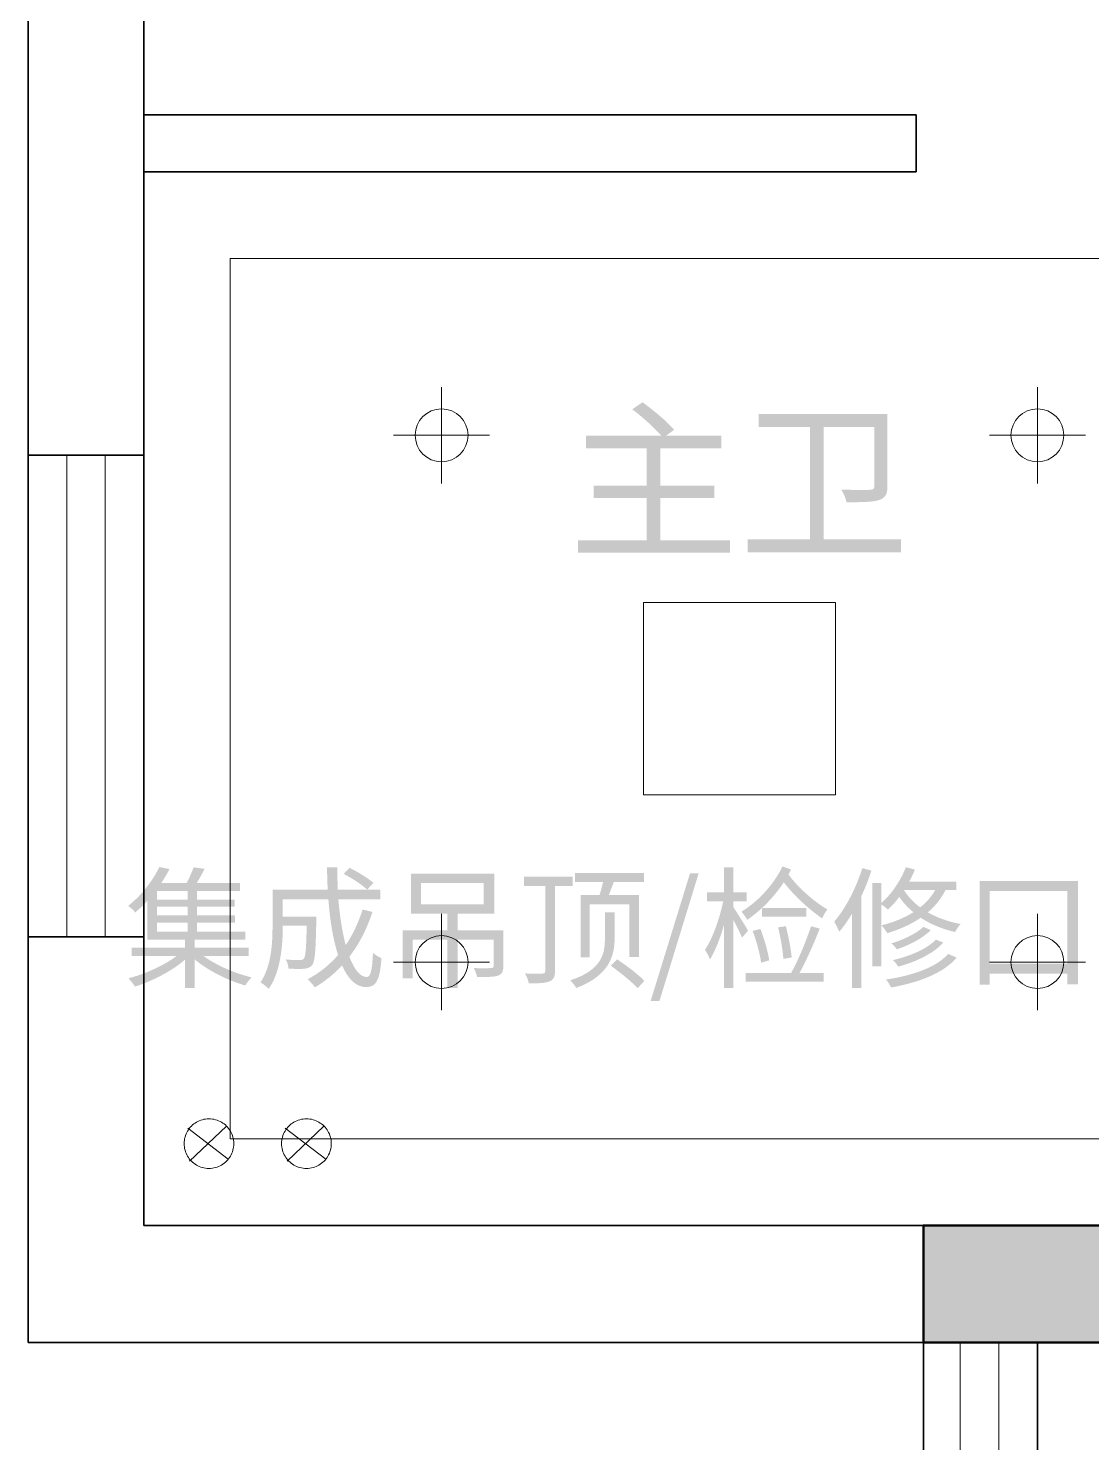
# Model space of a CAD drawing. Header units: millimetres. Extents: x -4600 to 229000, y -4300 to 19460.
# Drawn here: x 159760 to 161972, y 4008 to 6950 of the extents above; entities that cross this region are included whole.
import ezdxf

# ---------------------------------------------------------------- set-up
doc = ezdxf.new("R2010")
doc.units = ezdxf.units.MM
doc.header["$LTSCALE"] = 100
for name, color, linetype, lineweight in [('A-EX-SERVICE', 6, 'Continuous', 13), ('A-EX-STRUCT', 7, 'Continuous', 50), ('A-EX-WALL', 7, 'Continuous', 35), ('A-EX-WINDOW', 4, 'Continuous', 18), ('A-TEXT', 7, 'Continuous', 18), ('R2-CEILING', 4, 'Continuous', 18), ('R2-LIGHT', 2, 'Continuous', 18)]:
    doc.layers.add(name, color=color, linetype=linetype, lineweight=lineweight)

# ---------------------------------------------------------------- blocks, each defined once
blk = doc.blocks.new('SOURCE_PROPOSED')
at = {"layer": 'A-EX-STRUCT'}
blk.add_hatch(color=256, dxfattribs=at).paths.add_polyline_path([(2479, 4851.4), (2720, 4851.4), (2720, 2416.5), (1622.1, 2416.5), (1622.1, 2660), (2479, 2660)])
at = {"layer": 'A-EX-SERVICE'}
for p, q in [((176, 2797.7), (91.8, 2862.7)), ((95.6, 2793.9), (172.2, 2866.5)), ((378.7, 2797.7), (294.6, 2862.7)), ((298.4, 2793.9), (374.9, 2866.5))]:
    blk.add_line(p, q, dxfattribs=at)
for points in [[(135.8, 2881.8), (132.3, 2881.7), (128.8, 2881.4), (125.4, 2880.8), (122.1, 2880), (118.8, 2879), (115.7, 2877.8), (112.7, 2876.4), (109.7, 2874.8), (106.9, 2873), (104.2, 2871.1), (101.7, 2869), (99.3, 2866.7), (97, 2864.3), (94.9, 2861.7), (93, 2859.1), (91.2, 2856.2), (89.6, 2853.3), (88.2, 2850.3), (87, 2847.1), (86, 2843.9), (85.2, 2840.6), (84.6, 2837.2), (84.3, 2833.7), (84.2, 2830.2)], [(187.5, 2830.2), (187.3, 2833.7), (187, 2837.2), (186.4, 2840.6), (185.6, 2843.9), (184.6, 2847.1), (183.4, 2850.3), (182, 2853.3), (180.4, 2856.2), (178.6, 2859.1), (176.7, 2861.7), (174.6, 2864.3), (172.3, 2866.7), (169.9, 2869), (167.4, 2871.1), (164.7, 2873), (161.9, 2874.8), (158.9, 2876.4), (155.9, 2877.8), (152.8, 2879), (149.5, 2880), (146.2, 2880.8), (142.8, 2881.4), (139.3, 2881.7), (135.8, 2881.8)], [(338.6, 2881.8), (335, 2881.7), (331.6, 2881.4), (328.2, 2880.8), (324.8, 2880), (321.6, 2879), (318.5, 2877.8), (315.4, 2876.4), (312.5, 2874.8), (309.7, 2873), (307, 2871.1), (304.5, 2869), (302, 2866.7), (299.8, 2864.3), (297.7, 2861.7), (295.7, 2859.1), (294, 2856.2), (292.4, 2853.3), (291, 2850.3), (289.8, 2847.1), (288.8, 2843.9), (288, 2840.6), (287.4, 2837.2), (287, 2833.7), (286.9, 2830.2)], [(390.2, 2830.2), (390.1, 2833.7), (389.7, 2837.2), (389.2, 2840.6), (388.4, 2843.9), (387.4, 2847.1), (386.2, 2850.3), (384.7, 2853.3), (383.2, 2856.2), (381.4, 2859.1), (379.4, 2861.7), (377.3, 2864.3), (375.1, 2866.7), (372.7, 2869), (370.1, 2871.1), (367.4, 2873), (364.6, 2874.8), (361.7, 2876.4), (358.7, 2877.8), (355.5, 2879), (352.3, 2880), (349, 2880.8), (345.6, 2881.4), (342.1, 2881.7), (338.6, 2881.8)], [(84.2, 2830.2), (84.3, 2826.7), (84.6, 2823.2), (85.2, 2819.8), (86, 2816.5), (87, 2813.2), (88.2, 2810.1), (89.6, 2807.1), (91.2, 2804.1), (93, 2801.3), (94.9, 2798.6), (97, 2796.1), (99.3, 2793.7), (101.7, 2791.4), (104.2, 2789.3), (106.9, 2787.4), (109.7, 2785.6), (112.7, 2784), (115.7, 2782.6), (118.8, 2781.4), (122.1, 2780.4), (125.4, 2779.6), (128.8, 2779), (132.3, 2778.7), (135.8, 2778.6)], [(135.8, 2778.6), (139.3, 2778.7), (142.8, 2779), (146.2, 2779.6), (149.5, 2780.4), (152.8, 2781.4), (155.9, 2782.6), (158.9, 2784), (161.9, 2785.6), (164.7, 2787.4), (167.4, 2789.3), (169.9, 2791.4), (172.3, 2793.7), (174.6, 2796.1), (176.7, 2798.6), (178.6, 2801.3), (180.4, 2804.1), (182, 2807.1), (183.4, 2810.1), (184.6, 2813.2), (185.6, 2816.5), (186.4, 2819.8), (187, 2823.2), (187.3, 2826.7), (187.5, 2830.2)], [(286.9, 2830.2), (287, 2826.7), (287.4, 2823.2), (288, 2819.8), (288.8, 2816.5), (289.8, 2813.2), (291, 2810.1), (292.4, 2807.1), (294, 2804.1), (295.7, 2801.3), (297.7, 2798.6), (299.8, 2796.1), (302, 2793.7), (304.5, 2791.4), (307, 2789.3), (309.7, 2787.4), (312.5, 2785.6), (315.4, 2784), (318.5, 2782.6), (321.6, 2781.4), (324.8, 2780.4), (328.2, 2779.6), (331.6, 2779), (335, 2778.7), (338.6, 2778.6)], [(338.6, 2778.6), (342.1, 2778.7), (345.6, 2779), (349, 2779.6), (352.3, 2780.4), (355.5, 2781.4), (358.7, 2782.6), (361.7, 2784), (364.6, 2785.6), (367.4, 2787.4), (370.1, 2789.3), (372.7, 2791.4), (375.1, 2793.7), (377.3, 2796.1), (379.4, 2798.6), (381.4, 2801.3), (383.2, 2804.1), (384.7, 2807.1), (386.2, 2810.1), (387.4, 2813.2), (388.4, 2816.5), (389.2, 2819.8), (389.7, 2823.2), (390.1, 2826.7), (390.2, 2830.2)]]:
    blk.add_lwpolyline(points, dxfattribs=at)
at = {"layer": 'A-EX-STRUCT'}
blk.add_lwpolyline([(2479, 4851.4), (2720, 4851.4), (2720, 2416.5), (1622.1, 2416.5), (1622.1, 2660), (2479, 2660)], close=True, dxfattribs=at)
at = {"layer": 'A-EX-WALL'}
for p, q in [((0, 4851.4), (0, 9630)), ((-240.1, 9179), (-240.1, 2416.5)), ((1606.8, 4970), (0, 4970)), ((1606.8, 4970), (1606.8, 4851.4)), ((0, 4851.4), (0, 2660)), ((1606.8, 4851.4), (0, 4851.4)), ((0, 4262.5), (-240.1, 4262.5)), ((0, 3260.4), (0, 4262.5)), ((0, 3260.4), (-240.1, 3260.4)), ((0, 2660), (2479, 2660)), ((1622.1, 2416.5), (-240.1, 2416.5)), ((1622.1, 2416.5), (1622.1, 1177.6)), ((1622.1, 2416.5), (1859.2, 2416.5)), ((1859.2, 2416.5), (1859.2, 1418.5)), ((1859.2, 2416.5), (2720, 2416.5))]:
    blk.add_line(p, q, dxfattribs=at)
at = {"layer": 'A-EX-WINDOW'}
for p, q in [((-160, 3260.4), (-160, 4262.5)), ((-80, 3260.4), (-80, 4262.5)), ((1698.6, 2416.5), (1698.6, 1257.9)), ((1778.9, 2416.5), (1778.9, 1338.2))]:
    blk.add_line(p, q, dxfattribs=at)
blk = doc.blocks.new('R2_CEILING')
at = {"layer": 'A-TEXT'}
h = blk.add_hatch(color=256, dxfattribs=at)
edge = h.paths.add_edge_path()
edge.add_spline(control_points=[(1016.2, 4357.7), (1037.8, 4341.8), (1062.7, 4319), (1076.9, 4302.7)], knot_values=[0, 0, 0, 0, 1, 1, 1, 1], degree=3, periodic=0)
edge.add_line((1076.9, 4302.7), (920.1, 4302.7))
edge.add_line((920.1, 4302.7), (920.1, 4276.8))
edge.add_line((920.1, 4276.8), (1046.4, 4276.8))
edge.add_line((1046.4, 4276.8), (1046.4, 4198.8))
edge.add_line((1046.4, 4198.8), (936.4, 4198.8))
edge.add_line((936.4, 4198.8), (936.4, 4172.9))
edge.add_line((936.4, 4172.9), (1046.4, 4172.9))
edge.add_line((1046.4, 4172.9), (1046.4, 4085.3))
edge.add_line((1046.4, 4085.3), (903.4, 4085.3))
edge.add_line((903.4, 4085.3), (903.4, 4059.4))
edge.add_line((903.4, 4059.4), (1219.8, 4059.4))
edge.add_line((1219.8, 4059.4), (1219.8, 4085.3))
edge.add_line((1219.8, 4085.3), (1075.1, 4085.3))
edge.add_line((1075.1, 4085.3), (1075.1, 4172.9))
edge.add_line((1075.1, 4172.9), (1187.2, 4172.9))
edge.add_line((1187.2, 4172.9), (1187.2, 4198.8))
edge.add_line((1187.2, 4198.8), (1075.1, 4198.8))
edge.add_line((1075.1, 4198.8), (1075.1, 4276.8))
edge.add_line((1075.1, 4276.8), (1201.7, 4276.8))
edge.add_line((1201.7, 4276.8), (1201.7, 4302.7))
edge.add_line((1201.7, 4302.7), (1086.4, 4302.7))
edge.add_line((1086.4, 4302.7), (1103.5, 4315.1))
edge.add_spline(control_points=[(1103.5, 4315.1), (1089.3, 4331.8), (1060.5, 4355.9), (1037.8, 4372.3)], knot_values=[0, 0, 0, 0, 1, 1, 1, 1], degree=3, periodic=0)
edge.add_line((1037.8, 4372.3), (1016.2, 4357.7))
h = blk.add_hatch(color=256, dxfattribs=at)
edge = h.paths.add_edge_path()
edge.add_line((1279, 4348.1), (1279, 4321.2))
edge.add_line((1279, 4321.2), (1386.2, 4321.2))
edge.add_line((1386.2, 4321.2), (1386.2, 4087.1))
edge.add_line((1386.2, 4087.1), (1256.7, 4087.1))
edge.add_line((1256.7, 4087.1), (1256.7, 4060.5))
edge.add_line((1256.7, 4060.5), (1575.6, 4060.5))
edge.add_line((1575.6, 4060.5), (1575.6, 4087.1))
edge.add_line((1575.6, 4087.1), (1414.5, 4087.1))
edge.add_line((1414.5, 4087.1), (1414.5, 4321.2))
edge.add_line((1414.5, 4321.2), (1519.9, 4321.2))
edge.add_line((1519.9, 4321.2), (1519.9, 4198.1))
edge.add_spline(control_points=[(1519.9, 4198.1), (1519.9, 4192.4), (1518.1, 4190.6), (1511, 4190.3), (1503.6, 4189.9), (1478.7, 4189.9), (1451.4, 4190.6)], knot_values=[0, 0, 0, 0, 1, 1, 1, 2, 2, 2, 2], degree=3, periodic=0)
edge.add_spline(control_points=[(1451.4, 4190.6), (1455.7, 4183.6), (1460.7, 4171.8), (1462.1, 4164.4)], knot_values=[0, 0, 0, 0, 1, 1, 1, 1], degree=3, periodic=0)
edge.add_spline(control_points=[(1462.1, 4164.4), (1494.7, 4164.4), (1517.1, 4164.8), (1530.2, 4169)], knot_values=[0, 0, 0, 0, 1, 1, 1, 1], degree=3, periodic=0)
edge.add_spline(control_points=[(1530.2, 4169), (1543.3, 4173.6), (1547.2, 4181.8), (1547.2, 4197.4)], knot_values=[0, 0, 0, 0, 1, 1, 1, 1], degree=3, periodic=0)
edge.add_line((1547.2, 4197.4), (1547.2, 4348.1))
edge.add_line((1547.2, 4348.1), (1279, 4348.1))
h = blk.add_hatch(color=256, dxfattribs=at)
edge = h.paths.add_edge_path()
edge.add_spline(control_points=[(32.5, 3405.5), (20.5, 3380.4), (-1.8, 3348.7), (-32.4, 3324.7)], knot_values=[0, 0, 0, 0, 1, 1, 1, 1], degree=3, periodic=0)
edge.add_spline(control_points=[(-32.4, 3324.7), (-27.8, 3321.7), (-20.9, 3315.7), (-17.7, 3311.1)], knot_values=[0, 0, 0, 0, 1, 1, 1, 1], degree=3, periodic=0)
edge.add_spline(control_points=[(-17.7, 3311.1), (-8.4, 3318.7), (0.1, 3326.9), (7.7, 3335.3)], knot_values=[0, 0, 0, 0, 1, 1, 1, 1], degree=3, periodic=0)
edge.add_line((7.7, 3335.3), (7.7, 3254.8))
edge.add_line((7.7, 3254.8), (85.7, 3254.8))
edge.add_line((85.7, 3254.8), (85.7, 3237.9))
edge.add_line((85.7, 3237.9), (-25, 3237.9))
edge.add_line((-25, 3237.9), (-25, 3220.7))
edge.add_line((-25, 3220.7), (68.6, 3220.7))
edge.add_spline(control_points=[(68.6, 3220.7), (42.4, 3200.8), (2.5, 3182.8), (-31.9, 3174.1)], knot_values=[0, 0, 0, 0, 1, 1, 1, 1], degree=3, periodic=0)
edge.add_spline(control_points=[(-31.9, 3174.1), (-27.2, 3169.7), (-21.5, 3162.1), (-18.2, 3156.9)], knot_values=[0, 0, 0, 0, 1, 1, 1, 1], degree=3, periodic=0)
edge.add_spline(control_points=[(-18.2, 3156.9), (16.7, 3167.8), (57.6, 3188.5), (85.7, 3212.6)], knot_values=[0, 0, 0, 0, 1, 1, 1, 1], degree=3, periodic=0)
edge.add_line((85.7, 3212.6), (85.7, 3154.2))
edge.add_line((85.7, 3154.2), (106.2, 3154.2))
edge.add_line((106.2, 3154.2), (106.2, 3213.4))
edge.add_spline(control_points=[(106.2, 3213.4), (134, 3189.9), (175.5, 3169.4), (211.3, 3159.1)], knot_values=[0, 0, 0, 0, 1, 1, 1, 1], degree=3, periodic=0)
edge.add_spline(control_points=[(211.3, 3159.1), (214.3, 3164.3), (220, 3171.6), (224.4, 3176)], knot_values=[0, 0, 0, 0, 1, 1, 1, 1], degree=3, periodic=0)
edge.add_spline(control_points=[(224.4, 3176), (190, 3184.2), (150.4, 3201.4), (124.2, 3220.7)], knot_values=[0, 0, 0, 0, 1, 1, 1, 1], degree=3, periodic=0)
edge.add_line((124.2, 3220.7), (218.6, 3220.7))
edge.add_line((218.6, 3220.7), (218.6, 3237.9))
edge.add_line((218.6, 3237.9), (106.2, 3237.9))
edge.add_line((106.2, 3237.9), (106.2, 3254.8))
edge.add_line((106.2, 3254.8), (211.3, 3254.8))
edge.add_line((211.3, 3254.8), (211.3, 3271.2))
edge.add_line((211.3, 3271.2), (110.8, 3271.2))
edge.add_line((110.8, 3271.2), (110.8, 3290))
edge.add_line((110.8, 3290), (190.2, 3290))
edge.add_line((190.2, 3290), (190.2, 3304.8))
edge.add_line((190.2, 3304.8), (110.8, 3304.8))
edge.add_line((110.8, 3304.8), (110.8, 3323.1))
edge.add_line((110.8, 3323.1), (189.4, 3323.1))
edge.add_line((189.4, 3323.1), (189.4, 3337.8))
edge.add_line((189.4, 3337.8), (110.8, 3337.8))
edge.add_line((110.8, 3337.8), (110.8, 3355.8))
edge.add_line((110.8, 3355.8), (200.6, 3355.8))
edge.add_line((200.6, 3355.8), (200.6, 3372.7))
edge.add_line((200.6, 3372.7), (110.6, 3372.7))
edge.add_spline(control_points=[(110.6, 3372.7), (116, 3381.5), (121.8, 3391.8), (126.7, 3401.9)], knot_values=[0, 0, 0, 0, 1, 1, 1, 1], degree=3, periodic=0)
edge.add_line((126.7, 3401.9), (103.8, 3404.9))
edge.add_spline(control_points=[(103.8, 3404.9), (100.7, 3395.6), (95, 3383.1), (89.6, 3372.7)], knot_values=[0, 0, 0, 0, 1, 1, 1, 1], degree=3, periodic=0)
edge.add_line((89.6, 3372.7), (36.9, 3372.7))
edge.add_spline(control_points=[(36.9, 3372.7), (43.2, 3382.5), (48.9, 3392.1), (53.8, 3401.4)], knot_values=[0, 0, 0, 0, 1, 1, 1, 1], degree=3, periodic=0)
edge.add_line((53.8, 3401.4), (32.5, 3405.5))
h.paths.add_polyline_path([(91.2, 3290), (91.2, 3271.2), (27.4, 3271.2), (27.4, 3290), (91.2, 3290)], flags=0)
h.paths.add_polyline_path([(91.2, 3323.1), (91.2, 3304.8), (27.4, 3304.8), (27.4, 3323.1), (91.2, 3323.1)], flags=0)
h.paths.add_polyline_path([(91.2, 3337.8), (27.4, 3337.8), (27.4, 3355.8), (91.2, 3355.8), (91.2, 3337.8)], flags=0)
h = blk.add_hatch(color=256, dxfattribs=at)
edge = h.paths.add_edge_path()
edge.add_spline(control_points=[(381.5, 3404.6), (381.5, 3389.1), (382.1, 3373.5), (382.9, 3358.5)], knot_values=[0, 0, 0, 0, 1, 1, 1, 1], degree=3, periodic=0)
edge.add_line((382.9, 3358.5), (268, 3358.5))
edge.add_line((268, 3358.5), (268, 3281.9))
edge.add_spline(control_points=[(268, 3281.9), (268, 3246.4), (265.6, 3199.2), (242.9, 3165.6)], knot_values=[0, 0, 0, 0, 1, 1, 1, 1], degree=3, periodic=0)
edge.add_spline(control_points=[(242.9, 3165.6), (247.8, 3163.2), (256.5, 3156.1), (260.1, 3152)], knot_values=[0, 0, 0, 0, 1, 1, 1, 1], degree=3, periodic=0)
edge.add_spline(control_points=[(260.1, 3152), (285.2, 3188), (289.3, 3243.1), (289.3, 3281.6)], knot_values=[0, 0, 0, 0, 1, 1, 1, 1], degree=3, periodic=0)
edge.add_line((289.3, 3281.6), (289.3, 3283.5))
edge.add_line((289.3, 3283.5), (339.2, 3283.5))
edge.add_spline(control_points=[(339.2, 3283.5), (338.1, 3236.6), (336.8, 3219.1), (333.2, 3215), (331, 3212.6), (328.6, 3212), (324.5, 3212), (319.8, 3212), (308.1, 3212), (295.6, 3213.4)], knot_values=[0, 0, 0, 0, 1, 1, 1, 2, 2, 2, 3, 3, 3, 3], degree=3, periodic=0)
edge.add_spline(control_points=[(295.6, 3213.4), (298.8, 3208.2), (301, 3200), (301.3, 3194.3)], knot_values=[0, 0, 0, 0, 1, 1, 1, 1], degree=3, periodic=0)
edge.add_spline(control_points=[(301.3, 3194.3), (314.7, 3193.5), (327.2, 3193.5), (334.3, 3194)], knot_values=[0, 0, 0, 0, 1, 1, 1, 1], degree=3, periodic=0)
edge.add_spline(control_points=[(334.3, 3194), (341.7, 3194.8), (346.3, 3196.7), (350.7, 3201.9)], knot_values=[0, 0, 0, 0, 1, 1, 1, 1], degree=3, periodic=0)
edge.add_spline(control_points=[(350.7, 3201.9), (356.4, 3209.3), (357.8, 3232.5), (359.1, 3293.9)], knot_values=[0, 0, 0, 0, 1, 1, 1, 1], degree=3, periodic=0)
edge.add_spline(control_points=[(359.1, 3293.9), (359.1, 3296.6), (359.4, 3302.6), (359.4, 3302.6)], knot_values=[0, 0, 0, 0, 1, 1, 1, 1], degree=3, periodic=0)
edge.add_line((359.4, 3302.6), (289.3, 3302.6))
edge.add_line((289.3, 3302.6), (289.3, 3338.6))
edge.add_line((289.3, 3338.6), (384.2, 3338.6))
edge.add_spline(control_points=[(384.2, 3338.6), (387.5, 3294.4), (394.1, 3254), (404.4, 3222.7)], knot_values=[0, 0, 0, 0, 1, 1, 1, 1], degree=3, periodic=0)
edge.add_spline(control_points=[(404.4, 3222.7), (386.4, 3201.9), (365.4, 3185), (341.1, 3172.2)], knot_values=[0, 0, 0, 0, 1, 1, 1, 1], degree=3, periodic=0)
edge.add_spline(control_points=[(341.1, 3172.2), (345.5, 3168.1), (352.9, 3159.6), (356.1, 3155.3)], knot_values=[0, 0, 0, 0, 1, 1, 1, 1], degree=3, periodic=0)
edge.add_spline(control_points=[(356.1, 3155.3), (377.1, 3167.8), (396, 3182.8), (412.6, 3200.8)], knot_values=[0, 0, 0, 0, 1, 1, 1, 1], degree=3, periodic=0)
edge.add_spline(control_points=[(412.6, 3200.8), (425.2, 3172.7), (441.5, 3155.8), (462.5, 3155.8), (483.6, 3155.8), (491.2, 3169.4), (494.7, 3216.1)], knot_values=[0, 0, 0, 0, 1, 1, 1, 2, 2, 2, 2], degree=3, periodic=0)
edge.add_spline(control_points=[(494.7, 3216.1), (489.3, 3218), (481.6, 3222.7), (477, 3227.3)], knot_values=[0, 0, 0, 0, 1, 1, 1, 1], degree=3, periodic=0)
edge.add_spline(control_points=[(477, 3227.3), (475.4, 3191), (472.1, 3176.8), (464.2, 3176.8), (450.3, 3176.8), (438, 3192.4), (427.9, 3219.1)], knot_values=[0, 0, 0, 0, 1, 1, 1, 2, 2, 2, 2], degree=3, periodic=0)
edge.add_spline(control_points=[(427.9, 3219.1), (448.1, 3245.3), (464.2, 3276.4), (475.9, 3312.1)], knot_values=[0, 0, 0, 0, 1, 1, 1, 1], degree=3, periodic=0)
edge.add_line((475.9, 3312.1), (455.5, 3317.3))
edge.add_spline(control_points=[(455.5, 3317.3), (446.7, 3289.8), (435, 3264.9), (420.3, 3243.1)], knot_values=[0, 0, 0, 0, 1, 1, 1, 1], degree=3, periodic=0)
edge.add_spline(control_points=[(420.3, 3243.1), (413.2, 3269.6), (408, 3302.1), (405, 3338.6)], knot_values=[0, 0, 0, 0, 1, 1, 1, 1], degree=3, periodic=0)
edge.add_line((405, 3338.6), (492.6, 3338.6))
edge.add_line((492.6, 3338.6), (492.6, 3358.5))
edge.add_line((492.6, 3358.5), (403.9, 3358.5))
edge.add_spline(control_points=[(403.9, 3358.5), (403.1, 3373.5), (402.8, 3388.8), (402.8, 3404.6)], knot_values=[0, 0, 0, 0, 1, 1, 1, 1], degree=3, periodic=0)
edge.add_line((402.8, 3404.6), (381.5, 3404.6))
edge = h.paths.add_edge_path(flags=0)
edge.add_spline(control_points=[(416.2, 3391.3), (433.6, 3382.3), (454.6, 3368.4), (465, 3358.5)], knot_values=[0, 0, 0, 0, 1, 1, 1, 1], degree=3, periodic=0)
edge.add_line((465, 3358.5), (477.8, 3372.7))
edge.add_spline(control_points=[(477.8, 3372.7), (467.2, 3382), (445.6, 3395.4), (428.4, 3403.8)], knot_values=[0, 0, 0, 0, 1, 1, 1, 1], degree=3, periodic=0)
edge.add_line((428.4, 3403.8), (416.2, 3391.3))
h = blk.add_hatch(color=256, dxfattribs=at)
edge = h.paths.add_edge_path()
edge.add_line((538.9, 3274.2), (538.9, 3173.8))
edge.add_line((538.9, 3173.8), (559.4, 3173.8))
edge.add_line((559.4, 3173.8), (559.4, 3254.8))
edge.add_line((559.4, 3254.8), (631.4, 3254.8))
edge.add_line((631.4, 3254.8), (631.4, 3153.9))
edge.add_line((631.4, 3153.9), (653, 3153.9))
edge.add_line((653, 3153.9), (653, 3254.8))
edge.add_line((653, 3254.8), (727.8, 3254.8))
edge.add_line((727.8, 3254.8), (727.8, 3199.7))
edge.add_spline(control_points=[(727.8, 3199.7), (727.8, 3196.5), (726.4, 3195.4), (722, 3195.4)], knot_values=[0, 0, 0, 0, 1, 1, 1, 1], degree=3, periodic=0)
edge.add_spline(control_points=[(722, 3195.4), (717.9, 3195.1), (702.9, 3194.8), (686.8, 3195.4)], knot_values=[0, 0, 0, 0, 1, 1, 1, 1], degree=3, periodic=0)
edge.add_spline(control_points=[(686.8, 3195.4), (689.6, 3189.9), (692.6, 3182.5), (693.7, 3176.8)], knot_values=[0, 0, 0, 0, 1, 1, 1, 1], degree=3, periodic=0)
edge.add_spline(control_points=[(693.7, 3176.8), (715.2, 3176.8), (728.9, 3176.8), (737.6, 3179.8)], knot_values=[0, 0, 0, 0, 1, 1, 1, 1], degree=3, periodic=0)
edge.add_spline(control_points=[(737.6, 3179.8), (746, 3183.1), (748.2, 3188.8), (748.2, 3199.5)], knot_values=[0, 0, 0, 0, 1, 1, 1, 1], degree=3, periodic=0)
edge.add_line((748.2, 3199.5), (748.2, 3274.2))
edge.add_line((748.2, 3274.2), (653, 3274.2))
edge.add_line((653, 3274.2), (653, 3308.6))
edge.add_line((653, 3308.6), (729.7, 3308.6))
edge.add_line((729.7, 3308.6), (729.7, 3391.8))
edge.add_line((729.7, 3391.8), (555.9, 3391.8))
edge.add_line((555.9, 3391.8), (555.9, 3308.6))
edge.add_line((555.9, 3308.6), (631.4, 3308.6))
edge.add_line((631.4, 3308.6), (631.4, 3274.2))
edge.add_line((631.4, 3274.2), (538.9, 3274.2))
h.paths.add_polyline_path([(577.1, 3372.7), (707.3, 3372.7), (707.3, 3327.7), (577.1, 3327.7), (577.1, 3372.7)], flags=0)
h = blk.add_hatch(color=256, dxfattribs=at)
edge = h.paths.add_edge_path()
edge.add_line((791.1, 3385.5), (791.1, 3366.2))
edge.add_line((791.1, 3366.2), (835.3, 3366.2))
edge.add_line((835.3, 3366.2), (835.3, 3189.6))
edge.add_spline(control_points=[(835.3, 3189.6), (835.3, 3185.3), (833.9, 3184.2), (829.3, 3183.9), (824.9, 3183.6), (810.2, 3183.6), (793.5, 3184.2)], knot_values=[0, 0, 0, 0, 1, 1, 1, 2, 2, 2, 2], degree=3, periodic=0)
edge.add_spline(control_points=[(793.5, 3184.2), (796.8, 3178.4), (800.1, 3169.2), (801.2, 3163.7)], knot_values=[0, 0, 0, 0, 1, 1, 1, 1], degree=3, periodic=0)
edge.add_spline(control_points=[(801.2, 3163.7), (823, 3163.4), (836.4, 3164.3), (844.3, 3167.8)], knot_values=[0, 0, 0, 0, 1, 1, 1, 1], degree=3, periodic=0)
edge.add_spline(control_points=[(844.3, 3167.8), (852.7, 3171.1), (855.7, 3177.1), (855.7, 3189.6)], knot_values=[0, 0, 0, 0, 1, 1, 1, 1], degree=3, periodic=0)
edge.add_line((855.7, 3189.6), (855.7, 3366.2))
edge.add_line((855.7, 3366.2), (892.3, 3366.2))
edge.add_line((892.3, 3366.2), (892.3, 3385.5))
edge.add_line((892.3, 3385.5), (791.1, 3385.5))
h = blk.add_hatch(color=256, dxfattribs=at)
edge = h.paths.add_edge_path()
edge.add_line((908.7, 3347.1), (908.7, 3218))
edge.add_line((908.7, 3218), (928, 3218))
edge.add_line((928, 3218), (928, 3327.7))
edge.add_line((928, 3327.7), (1010.2, 3327.7))
edge.add_line((1010.2, 3327.7), (1010.2, 3218.6))
edge.add_line((1010.2, 3218.6), (1030.1, 3218.6))
edge.add_line((1030.1, 3218.6), (1030.1, 3347.1))
edge.add_line((1030.1, 3347.1), (967.6, 3347.1))
edge.add_line((967.6, 3347.1), (978, 3374.6))
edge.add_line((978, 3374.6), (1041, 3374.6))
edge.add_line((1041, 3374.6), (1041, 3392.9))
edge.add_line((1041, 3392.9), (897.5, 3392.9))
edge.add_line((897.5, 3392.9), (897.5, 3374.6))
edge.add_line((897.5, 3374.6), (955.6, 3374.6))
edge.add_spline(control_points=[(955.6, 3374.6), (953.7, 3365.6), (951, 3355.5), (948.2, 3347.1)], knot_values=[0, 0, 0, 0, 1, 1, 1, 1], degree=3, periodic=0)
edge.add_line((948.2, 3347.1), (908.7, 3347.1))
edge = h.paths.add_edge_path(flags=0)
edge.add_line((959.4, 3311.1), (959.4, 3256.2))
edge.add_spline(control_points=[(959.4, 3256.2), (959.4, 3227.8), (954.8, 3191.5), (887.4, 3170)], knot_values=[0, 0, 0, 0, 1, 1, 1, 1], degree=3, periodic=0)
edge.add_spline(control_points=[(887.4, 3170), (891.5, 3165.6), (897.5, 3158.5), (899.9, 3153.9)], knot_values=[0, 0, 0, 0, 1, 1, 1, 1], degree=3, periodic=0)
edge.add_spline(control_points=[(899.9, 3153.9), (968.4, 3179.8), (979.6, 3221.6), (979.6, 3255.9)], knot_values=[0, 0, 0, 0, 1, 1, 1, 1], degree=3, periodic=0)
edge.add_line((979.6, 3255.9), (979.6, 3311.1))
edge.add_line((979.6, 3311.1), (959.4, 3311.1))
blk.add_hatch(color=256, dxfattribs=at).paths.add_polyline_path([(1054.6, 3126.9), (1072.9, 3126.9), (1154.5, 3392.4), (1136.5, 3392.4), (1054.6, 3126.9)])
h = blk.add_hatch(color=256, dxfattribs=at)
edge = h.paths.add_edge_path()
edge.add_line((1207.4, 3404.9), (1207.4, 3353.1))
edge.add_line((1207.4, 3353.1), (1172, 3353.1))
edge.add_line((1172, 3353.1), (1172, 3334))
edge.add_line((1172, 3334), (1205.5, 3334))
edge.add_spline(control_points=[(1205.5, 3334), (1198.2, 3298), (1182.9, 3255.7), (1167.6, 3233.3)], knot_values=[0, 0, 0, 0, 1, 1, 1, 1], degree=3, periodic=0)
edge.add_spline(control_points=[(1167.6, 3233.3), (1170.9, 3228.4), (1175.8, 3219.4), (1178, 3213.4)], knot_values=[0, 0, 0, 0, 1, 1, 1, 1], degree=3, periodic=0)
edge.add_spline(control_points=[(1178, 3213.4), (1188.9, 3230.3), (1199.2, 3257.6), (1207.4, 3286)], knot_values=[0, 0, 0, 0, 1, 1, 1, 1], degree=3, periodic=0)
edge.add_line((1207.4, 3286), (1207.4, 3154.2))
edge.add_line((1207.4, 3154.2), (1226.3, 3154.2))
edge.add_line((1226.3, 3154.2), (1226.3, 3296.3))
edge.add_spline(control_points=[(1226.3, 3296.3), (1233.4, 3283), (1241.3, 3267.1), (1244.8, 3258.7)], knot_values=[0, 0, 0, 0, 1, 1, 1, 1], degree=3, periodic=0)
edge.add_line((1244.8, 3258.7), (1257.1, 3273.1))
edge.add_spline(control_points=[(1257.1, 3273.1), (1253, 3281.3), (1232.5, 3313.5), (1226.3, 3322.8)], knot_values=[0, 0, 0, 0, 1, 1, 1, 1], degree=3, periodic=0)
edge.add_line((1226.3, 3322.8), (1226.3, 3334))
edge.add_line((1226.3, 3334), (1254.6, 3334))
edge.add_line((1254.6, 3334), (1254.6, 3353.1))
edge.add_line((1254.6, 3353.1), (1226.3, 3353.1))
edge.add_line((1226.3, 3353.1), (1226.3, 3404.9))
edge.add_line((1226.3, 3404.9), (1207.4, 3404.9))
h = blk.add_hatch(color=256, dxfattribs=at)
edge = h.paths.add_edge_path()
edge.add_spline(control_points=[(1328.9, 3406.8), (1310.3, 3368.4), (1277.8, 3333.7), (1243.5, 3312.7)], knot_values=[0, 0, 0, 0, 1, 1, 1, 1], degree=3, periodic=0)
edge.add_spline(control_points=[(1243.5, 3312.7), (1247.3, 3308.6), (1253.3, 3299.9), (1255.7, 3295.8)], knot_values=[0, 0, 0, 0, 1, 1, 1, 1], degree=3, periodic=0)
edge.add_spline(control_points=[(1255.7, 3295.8), (1283.6, 3315.1), (1310.8, 3342.4), (1331.6, 3373.8)], knot_values=[0, 0, 0, 0, 1, 1, 1, 1], degree=3, periodic=0)
edge.add_spline(control_points=[(1331.6, 3373.8), (1352.6, 3346.5), (1384, 3317.1), (1411.5, 3298.8)], knot_values=[0, 0, 0, 0, 1, 1, 1, 1], degree=3, periodic=0)
edge.add_spline(control_points=[(1411.5, 3298.8), (1413.7, 3304.2), (1418.3, 3312.4), (1422.2, 3317.3)], knot_values=[0, 0, 0, 0, 1, 1, 1, 1], degree=3, periodic=0)
edge.add_spline(control_points=[(1422.2, 3317.3), (1394.3, 3333.7), (1360.2, 3363.7), (1341.4, 3390.2)], knot_values=[0, 0, 0, 0, 1, 1, 1, 1], degree=3, periodic=0)
edge.add_line((1341.4, 3390.2), (1346.9, 3400.3))
edge.add_line((1346.9, 3400.3), (1328.9, 3406.8))
h.paths.add_polyline_path([(1286.3, 3320.3), (1286.3, 3302.6), (1378.8, 3302.6), (1378.8, 3320.3), (1286.3, 3320.3)], flags=0)
h = blk.add_hatch(color=256, dxfattribs=at)
edge = h.paths.add_edge_path()
edge.add_spline(control_points=[(1495, 3403.3), (1481.6, 3361), (1460.1, 3319.2), (1436.4, 3292)], knot_values=[0, 0, 0, 0, 1, 1, 1, 1], degree=3, periodic=0)
edge.add_spline(control_points=[(1436.4, 3292), (1439.6, 3286.8), (1445.1, 3275.9), (1447, 3270.9)], knot_values=[0, 0, 0, 0, 1, 1, 1, 1], degree=3, periodic=0)
edge.add_spline(control_points=[(1447, 3270.9), (1456, 3281.6), (1465, 3294.1), (1473.2, 3308.1)], knot_values=[0, 0, 0, 0, 1, 1, 1, 1], degree=3, periodic=0)
edge.add_line((1473.2, 3308.1), (1473.2, 3153.9))
edge.add_line((1473.2, 3153.9), (1492.6, 3153.9))
edge.add_line((1492.6, 3153.9), (1492.6, 3344.3))
edge.add_spline(control_points=[(1492.6, 3344.3), (1500.7, 3361.5), (1508.1, 3379.8), (1513.8, 3398.1)], knot_values=[0, 0, 0, 0, 1, 1, 1, 1], degree=3, periodic=0)
edge.add_line((1513.8, 3398.1), (1495, 3403.3))
h = blk.add_hatch(color=256, dxfattribs=at)
edge = h.paths.add_edge_path()
edge.add_line((1516, 3372.4), (1516, 3199.2))
edge.add_line((1516, 3199.2), (1534.3, 3199.2))
edge.add_line((1534.3, 3199.2), (1534.3, 3327.7))
edge.add_spline(control_points=[(1534.3, 3327.7), (1538.9, 3325), (1545.2, 3320.1), (1548.2, 3317.1)], knot_values=[0, 0, 0, 0, 1, 1, 1, 1], degree=3, periodic=0)
edge.add_spline(control_points=[(1548.2, 3317.1), (1556.4, 3324.4), (1564.3, 3333.2), (1571.7, 3343.3)], knot_values=[0, 0, 0, 0, 1, 1, 1, 1], degree=3, periodic=0)
edge.add_spline(control_points=[(1571.7, 3343.3), (1579.3, 3332.3), (1589.2, 3321.4), (1601.2, 3311.6)], knot_values=[0, 0, 0, 0, 1, 1, 1, 1], degree=3, periodic=0)
edge.add_spline(control_points=[(1601.2, 3311.6), (1582.1, 3299.3), (1559.7, 3290.6), (1534.9, 3284.3)], knot_values=[0, 0, 0, 0, 1, 1, 1, 1], degree=3, periodic=0)
edge.add_spline(control_points=[(1534.9, 3284.3), (1538.4, 3280.5), (1544.7, 3272.3), (1546.9, 3267.9)], knot_values=[0, 0, 0, 0, 1, 1, 1, 1], degree=3, periodic=0)
edge.add_spline(control_points=[(1546.9, 3267.9), (1572.5, 3275.9), (1596.2, 3286.2), (1616.4, 3300.1)], knot_values=[0, 0, 0, 0, 1, 1, 1, 1], degree=3, periodic=0)
edge.add_spline(control_points=[(1616.4, 3300.1), (1635.8, 3287.3), (1659.5, 3276.9), (1687.9, 3270.4)], knot_values=[0, 0, 0, 0, 1, 1, 1, 1], degree=3, periodic=0)
edge.add_spline(control_points=[(1687.9, 3270.4), (1690.4, 3275.6), (1695.6, 3283), (1699.4, 3287)], knot_values=[0, 0, 0, 0, 1, 1, 1, 1], degree=3, periodic=0)
edge.add_spline(control_points=[(1699.4, 3287), (1672.6, 3292), (1649.7, 3300.7), (1631.2, 3311.3)], knot_values=[0, 0, 0, 0, 1, 1, 1, 1], degree=3, periodic=0)
edge.add_spline(control_points=[(1631.2, 3311.3), (1646.5, 3324.4), (1659, 3339.7), (1668.3, 3358)], knot_values=[0, 0, 0, 0, 1, 1, 1, 1], degree=3, periodic=0)
edge.add_line((1668.3, 3358), (1690.7, 3358))
edge.add_line((1690.7, 3358), (1690.7, 3375.2))
edge.add_line((1690.7, 3375.2), (1592.4, 3375.2))
edge.add_spline(control_points=[(1592.4, 3375.2), (1597.1, 3383.4), (1600.9, 3391.8), (1604.4, 3400.3)], knot_values=[0, 0, 0, 0, 1, 1, 1, 1], degree=3, periodic=0)
edge.add_line((1604.4, 3400.3), (1585.6, 3405.2))
edge.add_spline(control_points=[(1585.6, 3405.2), (1574.4, 3376.5), (1555.6, 3349), (1534.3, 3330.7)], knot_values=[0, 0, 0, 0, 1, 1, 1, 1], degree=3, periodic=0)
edge.add_line((1534.3, 3330.7), (1534.3, 3372.4))
edge.add_line((1534.3, 3372.4), (1516, 3372.4))
edge = h.paths.add_edge_path(flags=0)
edge.add_spline(control_points=[(1648.1, 3254.6), (1629.5, 3235.2), (1593.5, 3219.9), (1558.9, 3212)], knot_values=[0, 0, 0, 0, 1, 1, 1, 1], degree=3, periodic=0)
edge.add_spline(control_points=[(1558.9, 3212), (1563, 3208.2), (1567.1, 3202.5), (1569.5, 3198.4)], knot_values=[0, 0, 0, 0, 1, 1, 1, 1], degree=3, periodic=0)
edge.add_spline(control_points=[(1569.5, 3198.4), (1606.3, 3208.2), (1642.6, 3225.4), (1663.4, 3248.3)], knot_values=[0, 0, 0, 0, 1, 1, 1, 1], degree=3, periodic=0)
edge.add_line((1663.4, 3248.3), (1648.1, 3254.6))
edge = h.paths.add_edge_path(flags=0)
edge.add_spline(control_points=[(1621.9, 3281), (1607.2, 3266.9), (1579.6, 3254), (1555.3, 3246.7)], knot_values=[0, 0, 0, 0, 1, 1, 1, 1], degree=3, periodic=0)
edge.add_spline(control_points=[(1555.3, 3246.7), (1559.1, 3243.4), (1564.1, 3238.5), (1566.8, 3234.4)], knot_values=[0, 0, 0, 0, 1, 1, 1, 1], degree=3, periodic=0)
edge.add_spline(control_points=[(1566.8, 3234.4), (1592.7, 3243.1), (1620.8, 3257.3), (1637.4, 3274.5)], knot_values=[0, 0, 0, 0, 1, 1, 1, 1], degree=3, periodic=0)
edge.add_line((1637.4, 3274.5), (1621.9, 3281))
edge = h.paths.add_edge_path(flags=0)
edge.add_line((1582.3, 3358), (1646.7, 3358))
edge.add_spline(control_points=[(1646.7, 3358), (1638.8, 3343.8), (1628.2, 3331.8), (1615.3, 3321.7)], knot_values=[0, 0, 0, 0, 1, 1, 1, 1], degree=3, periodic=0)
edge.add_spline(control_points=[(1615.3, 3321.7), (1600.6, 3332.6), (1589.4, 3344.9), (1581.8, 3357.2)], knot_values=[0, 0, 0, 0, 1, 1, 1, 1], degree=3, periodic=0)
edge.add_line((1581.8, 3357.2), (1582.3, 3358))
h = blk.add_hatch(color=256, dxfattribs=at)
h.paths.add_polyline_path([(1738.9, 3376.3), (1738.9, 3160.7), (1760.2, 3160.7), (1760.2, 3183.9), (1921.5, 3183.9), (1921.5, 3161.8), (1943.3, 3161.8), (1943.3, 3376.3), (1738.9, 3376.3)])
h.paths.add_polyline_path([(1760.2, 3204.9), (1760.2, 3355.8), (1921.5, 3355.8), (1921.5, 3204.9), (1760.2, 3204.9)], flags=0)
h = blk.add_hatch(color=256, dxfattribs=at)
edge = h.paths.add_edge_path()
edge.add_line((1252.2, 3185.3), (1252.2, 3167))
edge.add_line((1252.2, 3167), (1414.5, 3167))
edge.add_line((1414.5, 3167), (1414.5, 3185.3))
edge.add_line((1414.5, 3185.3), (1364.3, 3185.3))
edge.add_spline(control_points=[(1364.3, 3185.3), (1378.5, 3210.9), (1394.9, 3248), (1406.3, 3277.5)], knot_values=[0, 0, 0, 0, 1, 1, 1, 1], degree=3, periodic=0)
edge.add_line((1406.3, 3277.5), (1388.3, 3282.4))
edge.add_spline(control_points=[(1388.3, 3282.4), (1378.8, 3253.2), (1361.6, 3211.5), (1346.9, 3185.3)], knot_values=[0, 0, 0, 0, 1, 1, 1, 1], degree=3, periodic=0)
edge.add_line((1346.9, 3185.3), (1252.2, 3185.3))
edge = h.paths.add_edge_path(flags=0)
edge.add_spline(control_points=[(1266.9, 3272.6), (1274.6, 3251.8), (1282.2, 3224.6), (1284.4, 3206.6)], knot_values=[0, 0, 0, 0, 1, 1, 1, 1], degree=3, periodic=0)
edge.add_line((1284.4, 3206.6), (1301.3, 3211.5))
edge.add_spline(control_points=[(1301.3, 3211.5), (1298.8, 3228.9), (1291.2, 3255.9), (1283, 3276.7)], knot_values=[0, 0, 0, 0, 1, 1, 1, 1], degree=3, periodic=0)
edge.add_line((1283, 3276.7), (1266.9, 3272.6))
edge = h.paths.add_edge_path(flags=0)
edge.add_spline(control_points=[(1319.8, 3280.2), (1324.8, 3259.5), (1329.4, 3232.5), (1330.8, 3214.5)], knot_values=[0, 0, 0, 0, 1, 1, 1, 1], degree=3, periodic=0)
edge.add_line((1330.8, 3214.5), (1348, 3217.5))
edge.add_spline(control_points=[(1348, 3217.5), (1346.3, 3235.2), (1341.4, 3261.7), (1335.9, 3282.4)], knot_values=[0, 0, 0, 0, 1, 1, 1, 1], degree=3, periodic=0)
edge.add_line((1335.9, 3282.4), (1319.8, 3280.2))
h = blk.add_hatch(color=256, dxfattribs=at)
edge = h.paths.add_edge_path()
edge.add_spline(control_points=[(971.7, 3200.3), (991.3, 3186.4), (1015.9, 3166.4), (1027.6, 3153.3)], knot_values=[0, 0, 0, 0, 1, 1, 1, 1], degree=3, periodic=0)
edge.add_line((1027.6, 3153.3), (1041.5, 3168.9))
edge.add_spline(control_points=[(1041.5, 3168.9), (1029.3, 3181.7), (1004.4, 3200.8), (984.8, 3213.6)], knot_values=[0, 0, 0, 0, 1, 1, 1, 1], degree=3, periodic=0)
edge.add_line((984.8, 3213.6), (971.7, 3200.3))
h = blk.add_hatch(color=256, dxfattribs=at)
edge = h.paths.add_edge_path()
edge.add_spline(control_points=[(1673.5, 3224.8), (1649.2, 3197), (1599, 3179.5), (1544.1, 3171.6)], knot_values=[0, 0, 0, 0, 1, 1, 1, 1], degree=3, periodic=0)
edge.add_spline(control_points=[(1544.1, 3171.6), (1548.2, 3167), (1552.6, 3159.9), (1554.8, 3155)], knot_values=[0, 0, 0, 0, 1, 1, 1, 1], degree=3, periodic=0)
edge.add_spline(control_points=[(1554.8, 3155), (1612.6, 3165.4), (1663.9, 3184.7), (1691.2, 3217.2)], knot_values=[0, 0, 0, 0, 1, 1, 1, 1], degree=3, periodic=0)
edge.add_line((1691.2, 3217.2), (1673.5, 3224.8))
at = {"layer": 'R2-CEILING'}
blk.add_lwpolyline([(180, 2840), (2299, 2840), (2299, 4671.4), (180, 4671.4)], close=True, dxfattribs=at)
at = {"layer": 'R2-LIGHT'}
for p, q in [((619.7, 4203.6), (619.7, 4403.6)), ((1859.2, 4203.6), (1859.2, 4403.6)), ((519.7, 4303.6), (719.7, 4303.6)), ((1759.2, 4303.6), (1959.2, 4303.6)), ((619.7, 3107.9), (619.7, 3307.9)), ((1859.2, 3107.9), (1859.2, 3307.9)), ((519.7, 3207.9), (719.7, 3207.9)), ((1759.2, 3207.9), (1959.2, 3207.9))]:
    blk.add_line(p, q, dxfattribs=at)
blk.add_lwpolyline([(1039.5, 3555.7), (1439.5, 3555.7), (1439.5, 3955.7), (1039.5, 3955.7)], close=True, dxfattribs=at)
for centre in [(619.7, 4303.6), (1859.2, 4303.6), (619.7, 3207.9), (1859.2, 3207.9)]:
    blk.add_circle(centre, 55, dxfattribs=at)
blk = doc.blocks.new('A05_SHEET')
for name in ['SOURCE_PROPOSED', 'R2_CEILING']:
    blk.add_blockref(name, (0, 1800))

msp = doc.modelspace()

# ---------------------------------------------------------------- block references
msp.add_blockref('A05_SHEET', (160000, 0))

doc.saveas('drawing.dxf')
